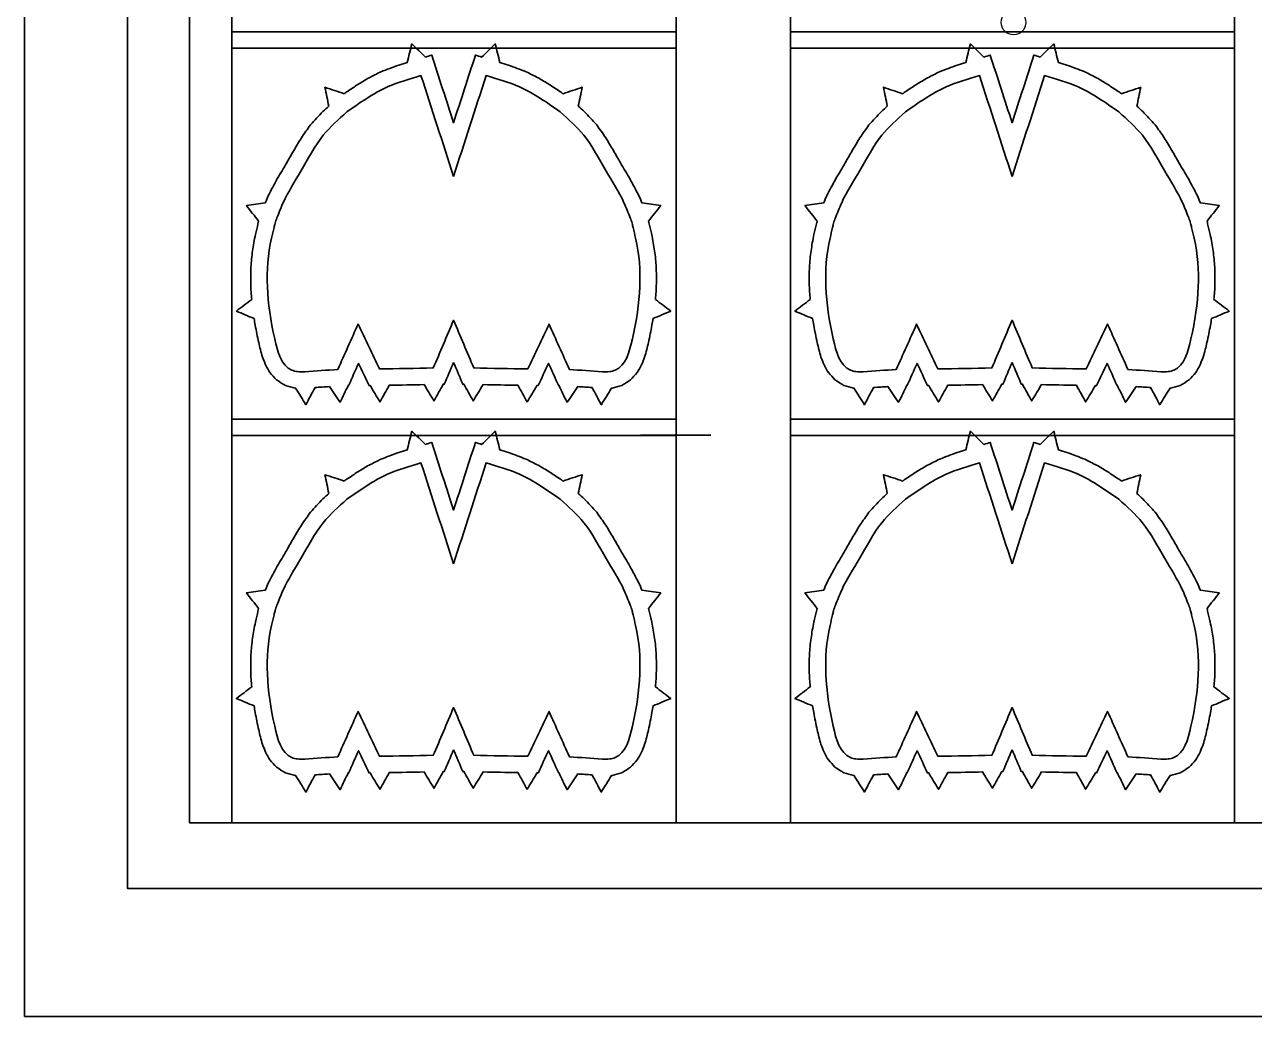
# Model space of a CAD drawing. Header units: millimetres. Extents: x -446 to 34, y -36 to 446.
# Drawn here: x -446.2 to -147.7, y -36.3 to 204.4 of the extents above; entities that cross this region are included whole.
import ezdxf

# ---------------------------------------------------------------- set-up
doc = ezdxf.new("R2010")
doc.units = ezdxf.units.MM
doc.header["$MEASUREMENT"] = 0
doc.layers.add('레이어 1', color=7, linetype='Continuous', lineweight=0)

msp = doc.modelspace()

# ---------------------------------------------------------------- linework, layer by layer
msp.add_circle((-206.2, 204.91), 3)
at = {"layer": '레이어 1', "color": 75, "lineweight": 35, "true_color": 0x6cb92d}
for p, q in [((-288.09, 96.39), (-288.09, 112.97)), ((-296.7, 104.74), (-279.66, 104.74))]:
    msp.add_line(p, q, dxfattribs=at)
at = {"layer": '레이어 1', "color": 18, "lineweight": 35, "true_color": 0x070000}
for points in [[(33.8, -36.34), (-446.2, -36.34), (-446.2, 446.16), (33.8, 446.16)], [(8.8, -5.31), (-421.2, -5.31), (-421.2, 404.69), (8.8, 404.69)], [(-6.2, 10.66), (-406.2, 10.66), (-406.2, 390.66), (-6.2, 390.66)]]:
    msp.add_lwpolyline(points, close=True, dxfattribs=at)
at = {"layer": '레이어 1', "color": 154, "lineweight": 35, "true_color": 0x1d4da0}
for points in [[(-288.09, 198.7), (-395.9, 198.7), (-395.9, 296.64), (-288.09, 296.64)], [(-152.55, 198.7), (-260.36, 198.7), (-260.36, 296.64), (-152.55, 296.64)], [(-288.09, 104.68), (-395.9, 104.68), (-395.9, 202.63), (-288.09, 202.63)], [(-152.55, 104.68), (-260.36, 104.68), (-260.36, 202.63), (-152.55, 202.63)], [(-288.09, 10.66), (-395.9, 10.66), (-395.9, 108.61), (-288.09, 108.61)], [(-152.55, 10.66), (-260.36, 10.66), (-260.36, 108.61), (-152.55, 108.61)]]:
    msp.add_lwpolyline(points, close=True, dxfattribs=at)
at = {"layer": '레이어 1', "color": 18, "lineweight": 35, "true_color": 0x010100}
for points in [[(-342.1, 122.38), (-341.35, 120.62), (-340.6, 118.86), (-339.86, 117.1), (-339.76, 117.09), (-339.66, 117.09), (-339.57, 117.09), (-338.82, 115.74), (-338.08, 114.4), (-337.33, 113.05), (-336.54, 114.37), (-335.74, 115.69), (-334.95, 117.01), (-332.13, 116.95), (-329.3, 116.9), (-326.48, 116.85), (-325.74, 115.5), (-324.99, 114.16), (-324.24, 112.81), (-323.45, 114.13), (-322.66, 115.45), (-321.86, 116.77), (-321.78, 116.76), (-321.68, 116.76), (-321.59, 116.76), (-320.74, 118.56), (-319.89, 120.36), (-319.03, 122.15), (-318.24, 120.39), (-317.45, 118.63), (-316.66, 116.87), (-316.64, 116.86), (-316.61, 116.86), (-316.58, 116.86), (-315.9, 115.48), (-315.22, 114.09), (-314.55, 112.71), (-313.69, 113.99), (-312.83, 115.26), (-311.97, 116.54), (-310.8, 116.46), (-309.64, 116.38), (-308.47, 116.3), (-307.73, 114.91), (-306.99, 113.53), (-306.26, 112.14), (-305.42, 113.49), (-304.58, 114.83), (-303.74, 116.18), (-303.71, 116.18), (-303.67, 116.18), (-303.64, 116.18), (-302.86, 116.39), (-302.07, 116.6), (-301.28, 116.81), (-300.56, 117.25), (-299.84, 117.7), (-299.12, 118.15), (-298.59, 118.74), (-298.06, 119.33), (-297.53, 119.92), (-297.17, 120.55), (-296.81, 121.18), (-296.46, 121.81), (-296.21, 122.44), (-295.97, 123.06), (-295.72, 123.69), (-295.55, 124.3), (-295.38, 124.9), (-295.2, 125.5), (-295.07, 126.08), (-294.93, 126.65), (-294.8, 127.22), (-294.65, 127.93), (-294.5, 128.64), (-294.35, 129.35), (-294.22, 130.04), (-294.08, 130.74), (-293.95, 131.43), (-293.86, 131.97), (-293.77, 132.51), (-293.68, 133.04), (-292.25, 133.64), (-290.82, 134.24), (-289.38, 134.85), (-290.62, 135.79), (-291.86, 136.73), (-293.1, 137.67), (-293.05, 138.3), (-293, 138.92), (-292.95, 139.55), (-292.93, 140.21), (-292.9, 140.88), (-292.87, 141.54), (-292.87, 142.2), (-292.86, 142.86), (-292.86, 143.53), (-292.88, 144.19), (-292.9, 144.85), (-292.93, 145.51), (-292.97, 146.17), (-293.02, 146.83), (-293.07, 147.49), (-293.15, 148.15), (-293.22, 148.81), (-293.3, 149.47), (-293.4, 150.13), (-293.51, 150.79), (-293.62, 151.45), (-293.75, 152.11), (-293.88, 152.76), (-294.02, 153.41), (-294.22, 154.29), (-294.42, 155.17), (-294.63, 156.05), (-294.68, 156.26), (-294.73, 156.47), (-294.78, 156.69), (-293.79, 157.95), (-292.81, 159.21), (-291.82, 160.47), (-293.35, 160.69), (-294.87, 160.9), (-296.4, 161.12), (-296.64, 161.7), (-296.87, 162.28), (-297.11, 162.86), (-297.85, 164.24), (-298.58, 165.62), (-299.31, 167), (-300.07, 168.27), (-300.83, 169.55), (-301.6, 170.83), (-302.16, 171.83), (-302.73, 172.82), (-303.3, 173.82), (-303.92, 174.86), (-304.54, 175.89), (-305.16, 176.93), (-305.89, 177.97), (-306.63, 179), (-307.36, 180.04), (-308.37, 181.13), (-309.38, 182.21), (-310.38, 183.3), (-310.86, 183.74), (-311.34, 184.17), (-311.82, 184.61), (-311.5, 186.13), (-311.18, 187.65), (-310.87, 189.17), (-312.43, 188.65), (-313.99, 188.14), (-315.55, 187.62), (-315.81, 187.81), (-316.07, 187.99), (-316.34, 188.18), (-317.19, 188.74), (-318.04, 189.31), (-318.89, 189.87), (-319.79, 190.4), (-320.69, 190.94), (-321.58, 191.48), (-322.54, 191.96), (-323.51, 192.45), (-324.47, 192.93), (-325.91, 193.48), (-327.35, 194.02), (-328.79, 194.57), (-329.48, 194.78), (-330.17, 194.98), (-330.86, 195.19), (-331.23, 196.7), (-331.6, 198.2), (-331.98, 199.7), (-333.08, 198.64), (-334.18, 197.58), (-335.28, 196.52), (-335.78, 196.67), (-336.29, 196.82), (-336.79, 196.98), (-338.56, 191.5), (-340.33, 186.03), (-342.1, 180.56), (-343.86, 186.03), (-345.63, 191.5), (-347.4, 196.98), (-347.9, 196.82), (-348.4, 196.67), (-348.91, 196.52), (-350.01, 197.58), (-351.11, 198.64), (-352.21, 199.7), (-352.59, 198.2), (-352.96, 196.7), (-353.33, 195.19), (-354.02, 194.98), (-354.71, 194.78), (-355.4, 194.57), (-356.84, 194.02), (-358.28, 193.48), (-359.72, 192.93), (-360.68, 192.45), (-361.65, 191.96), (-362.61, 191.48), (-363.51, 190.94), (-364.4, 190.4), (-365.3, 189.87), (-366.15, 189.31), (-367, 188.74), (-367.85, 188.18), (-368.11, 187.99), (-368.38, 187.81), (-368.65, 187.62), (-370.2, 188.14), (-371.76, 188.65), (-373.32, 189.17), (-373.01, 187.65), (-372.69, 186.13), (-372.37, 184.61), (-372.85, 184.17), (-373.33, 183.74), (-373.81, 183.3), (-374.82, 182.21), (-375.82, 181.13), (-376.83, 180.04), (-377.56, 179), (-378.3, 177.97), (-379.03, 176.93), (-379.65, 175.89), (-380.27, 174.86), (-380.89, 173.82), (-381.46, 172.82), (-382.03, 171.83), (-382.59, 170.83), (-383.35, 169.55), (-384.11, 168.27), (-384.88, 167), (-385.61, 165.62), (-386.34, 164.24), (-387.08, 162.86), (-387.32, 162.28), (-387.55, 161.69), (-387.79, 161.11), (-389.32, 160.9), (-390.85, 160.68), (-392.37, 160.46), (-391.39, 159.2), (-390.4, 157.94), (-389.41, 156.68), (-389.46, 156.47), (-389.51, 156.26), (-389.56, 156.05), (-389.77, 155.17), (-389.97, 154.29), (-390.18, 153.41), (-390.31, 152.76), (-390.44, 152.11), (-390.57, 151.45), (-390.68, 150.79), (-390.79, 150.13), (-390.89, 149.47), (-390.97, 148.81), (-391.04, 148.15), (-391.12, 147.49), (-391.17, 146.83), (-391.22, 146.17), (-391.27, 145.51), (-391.29, 144.85), (-391.31, 144.19), (-391.33, 143.53), (-391.33, 142.86), (-391.33, 142.2), (-391.32, 141.54), (-391.29, 140.88), (-391.27, 140.21), (-391.24, 139.55), (-391.19, 138.92), (-391.14, 138.3), (-391.09, 137.67), (-392.33, 136.73), (-393.57, 135.79), (-394.81, 134.85), (-393.38, 134.24), (-391.94, 133.64), (-390.51, 133.04), (-390.42, 132.51), (-390.33, 131.97), (-390.24, 131.43), (-390.11, 130.74), (-389.97, 130.04), (-389.84, 129.35), (-389.69, 128.64), (-389.54, 127.93), (-389.39, 127.22), (-389.26, 126.65), (-389.12, 126.08), (-388.99, 125.5), (-388.81, 124.9), (-388.64, 124.3), (-388.47, 123.69), (-388.22, 123.06), (-387.98, 122.44), (-387.73, 121.81), (-387.38, 121.18), (-387.02, 120.55), (-386.66, 119.92), (-386.13, 119.33), (-385.6, 118.74), (-385.07, 118.15), (-384.35, 117.7), (-383.63, 117.25), (-382.91, 116.81), (-382.12, 116.6), (-381.33, 116.39), (-380.55, 116.18), (-380.52, 116.18), (-380.48, 116.18), (-380.45, 116.18), (-379.61, 114.83), (-378.77, 113.49), (-377.93, 112.14), (-377.2, 113.53), (-376.46, 114.91), (-375.72, 116.3), (-374.55, 116.38), (-373.39, 116.46), (-372.22, 116.54), (-371.36, 115.26), (-370.5, 113.99), (-369.64, 112.71), (-368.97, 114.09), (-368.29, 115.48), (-367.62, 116.86), (-367.58, 116.86), (-367.56, 116.86), (-367.52, 116.87), (-366.74, 118.63), (-365.95, 120.39), (-365.16, 122.15), (-364.3, 120.36), (-363.45, 118.56), (-362.6, 116.76), (-362.51, 116.76), (-362.42, 116.76), (-362.33, 116.77), (-361.53, 115.45), (-360.74, 114.13), (-359.95, 112.81), (-359.2, 114.16), (-358.45, 115.5), (-357.71, 116.85), (-354.89, 116.9), (-352.06, 116.95), (-349.24, 117.01), (-348.45, 115.69), (-347.65, 114.37), (-346.86, 113.05), (-346.11, 114.4), (-345.37, 115.74), (-344.62, 117.09), (-344.53, 117.09), (-344.43, 117.09), (-344.34, 117.1), (-343.59, 118.86), (-342.84, 120.62), (-342.1, 122.38)], [(-206.55, 122.38), (-205.81, 120.62), (-205.06, 118.86), (-204.31, 117.1), (-204.22, 117.09), (-204.12, 117.09), (-204.02, 117.09), (-203.28, 115.74), (-202.54, 114.4), (-201.79, 113.05), (-200.99, 114.37), (-200.2, 115.69), (-199.41, 117.01), (-196.58, 116.95), (-193.76, 116.9), (-190.94, 116.85), (-190.2, 115.5), (-189.45, 114.16), (-188.7, 112.81), (-187.91, 114.13), (-187.12, 115.45), (-186.32, 116.77), (-186.23, 116.76), (-186.14, 116.76), (-186.05, 116.76), (-185.2, 118.56), (-184.35, 120.36), (-183.49, 122.15), (-182.7, 120.39), (-181.91, 118.63), (-181.12, 116.87), (-181.09, 116.86), (-181.07, 116.86), (-181.03, 116.86), (-180.36, 115.48), (-179.68, 114.09), (-179.01, 112.71), (-178.15, 113.99), (-177.29, 115.26), (-176.43, 116.54), (-175.26, 116.46), (-174.09, 116.38), (-172.93, 116.3), (-172.19, 114.91), (-171.45, 113.53), (-170.71, 112.14), (-169.88, 113.49), (-169.04, 114.83), (-168.2, 116.18), (-168.16, 116.18), (-168.13, 116.18), (-168.1, 116.18), (-167.31, 116.39), (-166.53, 116.6), (-165.74, 116.81), (-165.02, 117.25), (-164.3, 117.7), (-163.58, 118.15), (-163.05, 118.74), (-162.52, 119.33), (-161.99, 119.92), (-161.63, 120.55), (-161.27, 121.18), (-160.91, 121.81), (-160.67, 122.44), (-160.42, 123.06), (-160.18, 123.69), (-160.01, 124.3), (-159.84, 124.9), (-159.66, 125.5), (-159.52, 126.08), (-159.39, 126.65), (-159.26, 127.22), (-159.1, 127.93), (-158.96, 128.64), (-158.81, 129.35), (-158.67, 130.04), (-158.54, 130.74), (-158.41, 131.43), (-158.32, 131.97), (-158.23, 132.51), (-158.14, 133.04), (-156.71, 133.64), (-155.27, 134.24), (-153.84, 134.85), (-155.08, 135.79), (-156.32, 136.73), (-157.56, 137.67), (-157.51, 138.3), (-157.46, 138.92), (-157.41, 139.55), (-157.38, 140.21), (-157.36, 140.88), (-157.33, 141.54), (-157.32, 142.2), (-157.32, 142.86), (-157.32, 143.53), (-157.34, 144.19), (-157.36, 144.85), (-157.38, 145.51), (-157.43, 146.17), (-157.48, 146.83), (-157.53, 147.49), (-157.61, 148.15), (-157.68, 148.81), (-157.76, 149.47), (-157.86, 150.13), (-157.97, 150.79), (-158.07, 151.45), (-158.21, 152.11), (-158.34, 152.76), (-158.47, 153.41), (-158.68, 154.29), (-158.88, 155.17), (-159.09, 156.05), (-159.14, 156.26), (-159.19, 156.47), (-159.24, 156.69), (-158.25, 157.95), (-157.26, 159.21), (-156.28, 160.47), (-157.81, 160.69), (-159.33, 160.9), (-160.86, 161.12), (-161.09, 161.7), (-161.33, 162.28), (-161.57, 162.86), (-162.3, 164.24), (-163.03, 165.62), (-163.77, 167), (-164.53, 168.27), (-165.29, 169.55), (-166.05, 170.83), (-166.62, 171.83), (-167.19, 172.82), (-167.76, 173.82), (-168.38, 174.86), (-169, 175.89), (-169.61, 176.93), (-170.35, 177.97), (-171.09, 179), (-171.82, 180.04), (-172.83, 181.13), (-173.83, 182.21), (-174.84, 183.3), (-175.32, 183.74), (-175.79, 184.17), (-176.27, 184.61), (-175.96, 186.13), (-175.64, 187.65), (-175.33, 189.17), (-176.89, 188.65), (-178.44, 188.14), (-180, 187.62), (-180.27, 187.81), (-180.53, 187.99), (-180.8, 188.18), (-181.65, 188.74), (-182.5, 189.31), (-183.35, 189.87), (-184.24, 190.4), (-185.14, 190.94), (-186.04, 191.48), (-187, 191.96), (-187.97, 192.45), (-188.93, 192.93), (-190.37, 193.48), (-191.81, 194.02), (-193.25, 194.57), (-193.93, 194.78), (-194.63, 194.98), (-195.32, 195.19), (-195.69, 196.7), (-196.06, 198.2), (-196.44, 199.7), (-197.54, 198.64), (-198.64, 197.58), (-199.74, 196.52), (-200.24, 196.67), (-200.75, 196.82), (-201.25, 196.98), (-203.02, 191.5), (-204.79, 186.03), (-206.55, 180.56), (-208.32, 186.03), (-210.09, 191.5), (-211.86, 196.98), (-212.36, 196.82), (-212.86, 196.67), (-213.37, 196.52), (-214.47, 197.58), (-215.57, 198.64), (-216.67, 199.7), (-217.05, 198.2), (-217.42, 196.7), (-217.79, 195.19), (-218.48, 194.98), (-219.17, 194.78), (-219.86, 194.57), (-221.3, 194.02), (-222.74, 193.48), (-224.17, 192.93), (-225.14, 192.45), (-226.1, 191.96), (-227.07, 191.48), (-227.96, 190.94), (-228.86, 190.4), (-229.76, 189.87), (-230.61, 189.31), (-231.46, 188.74), (-232.31, 188.18), (-232.57, 187.99), (-232.84, 187.81), (-233.1, 187.62), (-234.66, 188.14), (-236.22, 188.65), (-237.78, 189.17), (-237.46, 187.65), (-237.15, 186.13), (-236.83, 184.61), (-237.31, 184.17), (-237.79, 183.74), (-238.27, 183.3), (-239.27, 182.21), (-240.28, 181.13), (-241.28, 180.04), (-242.02, 179), (-242.76, 177.97), (-243.49, 176.93), (-244.11, 175.89), (-244.73, 174.86), (-245.35, 173.82), (-245.92, 172.82), (-246.48, 171.83), (-247.05, 170.83), (-247.81, 169.55), (-248.57, 168.27), (-249.33, 167), (-250.07, 165.62), (-250.8, 164.24), (-251.54, 162.86), (-251.78, 162.28), (-252.01, 161.69), (-252.25, 161.11), (-253.78, 160.9), (-255.3, 160.68), (-256.83, 160.46), (-255.84, 159.2), (-254.86, 157.94), (-253.87, 156.68), (-253.92, 156.47), (-253.97, 156.26), (-254.02, 156.05), (-254.22, 155.17), (-254.43, 154.29), (-254.63, 153.41), (-254.77, 152.76), (-254.9, 152.11), (-255.03, 151.45), (-255.14, 150.79), (-255.24, 150.13), (-255.35, 149.47), (-255.42, 148.81), (-255.5, 148.15), (-255.58, 147.49), (-255.63, 146.83), (-255.67, 146.17), (-255.72, 145.51), (-255.75, 144.85), (-255.77, 144.19), (-255.79, 143.53), (-255.79, 142.86), (-255.78, 142.2), (-255.78, 141.54), (-255.75, 140.88), (-255.72, 140.21), (-255.7, 139.55), (-255.65, 138.92), (-255.6, 138.3), (-255.55, 137.67), (-256.79, 136.73), (-258.03, 135.79), (-259.27, 134.85), (-257.83, 134.24), (-256.4, 133.64), (-254.97, 133.04), (-254.88, 132.51), (-254.79, 131.97), (-254.7, 131.43), (-254.57, 130.74), (-254.43, 130.04), (-254.3, 129.35), (-254.15, 128.64), (-254, 127.93), (-253.85, 127.22), (-253.72, 126.65), (-253.58, 126.08), (-253.45, 125.5), (-253.27, 124.9), (-253.1, 124.3), (-252.93, 123.69), (-252.68, 123.06), (-252.44, 122.44), (-252.19, 121.81), (-251.84, 121.18), (-251.48, 120.55), (-251.12, 119.92), (-250.59, 119.33), (-250.06, 118.74), (-249.53, 118.15), (-248.81, 117.7), (-248.09, 117.25), (-247.37, 116.81), (-246.58, 116.6), (-245.79, 116.39), (-245.01, 116.18), (-244.97, 116.18), (-244.94, 116.18), (-244.91, 116.18), (-244.07, 114.83), (-243.23, 113.49), (-242.39, 112.14), (-241.65, 113.53), (-240.91, 114.91), (-240.18, 116.3), (-239.01, 116.38), (-237.84, 116.46), (-236.68, 116.54), (-235.82, 115.26), (-234.96, 113.99), (-234.1, 112.71), (-233.42, 114.09), (-232.75, 115.48), (-232.07, 116.86), (-232.04, 116.86), (-232.01, 116.86), (-231.98, 116.87), (-231.2, 118.63), (-230.4, 120.39), (-229.61, 122.15), (-228.76, 120.36), (-227.91, 118.56), (-227.05, 116.76), (-226.97, 116.76), (-226.87, 116.76), (-226.79, 116.77), (-225.99, 115.45), (-225.2, 114.13), (-224.4, 112.81), (-223.66, 114.16), (-222.91, 115.5), (-222.17, 116.85), (-219.35, 116.9), (-216.52, 116.95), (-213.7, 117.01), (-212.9, 115.69), (-212.11, 114.37), (-211.32, 113.05), (-210.57, 114.4), (-209.83, 115.74), (-209.08, 117.09), (-208.98, 117.09), (-208.89, 117.09), (-208.79, 117.1), (-208.05, 118.86), (-207.3, 120.62), (-206.55, 122.38)], [(-342.1, 28.36), (-341.35, 26.6), (-340.6, 24.84), (-339.86, 23.08), (-339.76, 23.07), (-339.66, 23.07), (-339.57, 23.07), (-338.82, 21.73), (-338.08, 20.38), (-337.33, 19.03), (-336.54, 20.35), (-335.74, 21.67), (-334.95, 22.99), (-332.13, 22.94), (-329.3, 22.88), (-326.48, 22.83), (-325.74, 21.49), (-324.99, 20.14), (-324.24, 18.79), (-323.45, 20.11), (-322.66, 21.43), (-321.86, 22.75), (-321.78, 22.75), (-321.68, 22.75), (-321.59, 22.74), (-320.74, 24.54), (-319.89, 26.34), (-319.03, 28.14), (-318.24, 26.37), (-317.45, 24.61), (-316.66, 22.85), (-316.64, 22.84), (-316.61, 22.84), (-316.58, 22.84), (-315.9, 21.46), (-315.22, 20.08), (-314.55, 18.69), (-313.69, 19.97), (-312.83, 21.25), (-311.97, 22.52), (-310.8, 22.44), (-309.64, 22.36), (-308.47, 22.28), (-307.73, 20.89), (-306.99, 19.51), (-306.26, 18.12), (-305.42, 19.47), (-304.58, 20.82), (-303.74, 22.16), (-303.71, 22.16), (-303.67, 22.16), (-303.64, 22.16), (-302.86, 22.37), (-302.07, 22.58), (-301.28, 22.79), (-300.56, 23.24), (-299.84, 23.68), (-299.12, 24.13), (-298.59, 24.72), (-298.06, 25.31), (-297.53, 25.9), (-297.17, 26.53), (-296.81, 27.16), (-296.46, 27.79), (-296.21, 28.42), (-295.97, 29.05), (-295.72, 29.67), (-295.55, 30.28), (-295.38, 30.88), (-295.2, 31.48), (-295.07, 32.06), (-294.93, 32.63), (-294.8, 33.21), (-294.65, 33.91), (-294.5, 34.62), (-294.35, 35.33), (-294.22, 36.02), (-294.08, 36.72), (-293.95, 37.41), (-293.86, 37.95), (-293.77, 38.49), (-293.68, 39.02), (-292.25, 39.63), (-290.82, 40.23), (-289.38, 40.83), (-290.62, 41.77), (-291.86, 42.71), (-293.1, 43.65), (-293.05, 44.28), (-293, 44.9), (-292.95, 45.53), (-292.93, 46.19), (-292.9, 46.86), (-292.87, 47.52), (-292.87, 48.18), (-292.86, 48.84), (-292.86, 49.51), (-292.88, 50.17), (-292.9, 50.83), (-292.93, 51.49), (-292.97, 52.15), (-293.02, 52.81), (-293.07, 53.47), (-293.15, 54.13), (-293.22, 54.79), (-293.3, 55.45), (-293.4, 56.11), (-293.51, 56.77), (-293.62, 57.43), (-293.75, 58.09), (-293.88, 58.74), (-294.02, 59.39), (-294.22, 60.27), (-294.42, 61.15), (-294.63, 62.03), (-294.68, 62.24), (-294.73, 62.45), (-294.78, 62.67), (-293.79, 63.93), (-292.81, 65.19), (-291.82, 66.45), (-293.35, 66.67), (-294.87, 66.88), (-296.4, 67.1), (-296.64, 67.68), (-296.87, 68.26), (-297.11, 68.84), (-297.85, 70.22), (-298.58, 71.6), (-299.31, 72.98), (-300.07, 74.26), (-300.83, 75.54), (-301.6, 76.81), (-302.16, 77.81), (-302.73, 78.81), (-303.3, 79.8), (-303.92, 80.84), (-304.54, 81.88), (-305.16, 82.91), (-305.89, 83.95), (-306.63, 84.99), (-307.36, 86.02), (-308.37, 87.11), (-309.38, 88.19), (-310.38, 89.28), (-310.86, 89.72), (-311.34, 90.15), (-311.82, 90.59), (-311.5, 92.11), (-311.18, 93.63), (-310.87, 95.15), (-312.43, 94.64), (-313.99, 94.12), (-315.55, 93.6), (-315.81, 93.79), (-316.07, 93.98), (-316.34, 94.16), (-317.19, 94.72), (-318.04, 95.29), (-318.89, 95.85), (-319.79, 96.38), (-320.69, 96.92), (-321.58, 97.46), (-322.54, 97.94), (-323.51, 98.43), (-324.47, 98.91), (-325.91, 99.46), (-327.35, 100), (-328.79, 100.55), (-329.48, 100.76), (-330.17, 100.96), (-330.86, 101.17), (-331.23, 102.68), (-331.6, 104.18), (-331.98, 105.68), (-333.08, 104.63), (-334.18, 103.56), (-335.28, 102.5), (-335.78, 102.65), (-336.29, 102.81), (-336.79, 102.96), (-338.56, 97.49), (-340.33, 92.01), (-342.1, 86.55), (-343.86, 92.01), (-345.63, 97.49), (-347.4, 102.96), (-347.9, 102.81), (-348.4, 102.65), (-348.91, 102.5), (-350.01, 103.56), (-351.11, 104.63), (-352.21, 105.68), (-352.59, 104.18), (-352.96, 102.68), (-353.33, 101.17), (-354.02, 100.96), (-354.71, 100.76), (-355.4, 100.55), (-356.84, 100), (-358.28, 99.46), (-359.72, 98.91), (-360.68, 98.43), (-361.65, 97.94), (-362.61, 97.46), (-363.51, 96.92), (-364.4, 96.38), (-365.3, 95.85), (-366.15, 95.29), (-367, 94.72), (-367.85, 94.16), (-368.11, 93.98), (-368.38, 93.79), (-368.65, 93.6), (-370.2, 94.12), (-371.76, 94.64), (-373.32, 95.15), (-373.01, 93.63), (-372.69, 92.11), (-372.37, 90.59), (-372.85, 90.15), (-373.33, 89.72), (-373.81, 89.28), (-374.82, 88.19), (-375.82, 87.11), (-376.83, 86.02), (-377.56, 84.99), (-378.3, 83.95), (-379.03, 82.91), (-379.65, 81.88), (-380.27, 80.84), (-380.89, 79.8), (-381.46, 78.81), (-382.03, 77.81), (-382.59, 76.81), (-383.35, 75.54), (-384.11, 74.26), (-384.88, 72.98), (-385.61, 71.6), (-386.34, 70.22), (-387.08, 68.84), (-387.32, 68.26), (-387.55, 67.68), (-387.79, 67.09), (-389.32, 66.88), (-390.85, 66.66), (-392.37, 66.44), (-391.39, 65.19), (-390.4, 63.93), (-389.41, 62.66), (-389.46, 62.45), (-389.51, 62.24), (-389.56, 62.03), (-389.77, 61.15), (-389.97, 60.27), (-390.18, 59.39), (-390.31, 58.74), (-390.44, 58.09), (-390.57, 57.43), (-390.68, 56.77), (-390.79, 56.11), (-390.89, 55.45), (-390.97, 54.79), (-391.04, 54.13), (-391.12, 53.47), (-391.17, 52.81), (-391.22, 52.15), (-391.27, 51.49), (-391.29, 50.83), (-391.31, 50.17), (-391.33, 49.51), (-391.33, 48.84), (-391.33, 48.18), (-391.32, 47.52), (-391.29, 46.86), (-391.27, 46.19), (-391.24, 45.53), (-391.19, 44.9), (-391.14, 44.28), (-391.09, 43.65), (-392.33, 42.71), (-393.57, 41.77), (-394.81, 40.83), (-393.38, 40.23), (-391.94, 39.63), (-390.51, 39.02), (-390.42, 38.49), (-390.33, 37.95), (-390.24, 37.41), (-390.11, 36.72), (-389.97, 36.02), (-389.84, 35.33), (-389.69, 34.62), (-389.54, 33.91), (-389.39, 33.21), (-389.26, 32.63), (-389.12, 32.06), (-388.99, 31.48), (-388.81, 30.88), (-388.64, 30.28), (-388.47, 29.67), (-388.22, 29.05), (-387.98, 28.42), (-387.73, 27.79), (-387.38, 27.16), (-387.02, 26.53), (-386.66, 25.9), (-386.13, 25.31), (-385.6, 24.72), (-385.07, 24.13), (-384.35, 23.68), (-383.63, 23.24), (-382.91, 22.79), (-382.12, 22.58), (-381.33, 22.37), (-380.55, 22.16), (-380.52, 22.16), (-380.48, 22.16), (-380.45, 22.16), (-379.61, 20.82), (-378.77, 19.47), (-377.93, 18.12), (-377.2, 19.51), (-376.46, 20.89), (-375.72, 22.28), (-374.55, 22.36), (-373.39, 22.44), (-372.22, 22.52), (-371.36, 21.25), (-370.5, 19.97), (-369.64, 18.69), (-368.97, 20.08), (-368.29, 21.46), (-367.62, 22.84), (-367.58, 22.84), (-367.56, 22.84), (-367.52, 22.85), (-366.74, 24.61), (-365.95, 26.37), (-365.16, 28.14), (-364.3, 26.34), (-363.45, 24.54), (-362.6, 22.74), (-362.51, 22.75), (-362.42, 22.75), (-362.33, 22.75), (-361.53, 21.43), (-360.74, 20.11), (-359.95, 18.79), (-359.2, 20.14), (-358.45, 21.49), (-357.71, 22.83), (-354.89, 22.88), (-352.06, 22.94), (-349.24, 22.99), (-348.45, 21.67), (-347.65, 20.35), (-346.86, 19.03), (-346.11, 20.38), (-345.37, 21.73), (-344.62, 23.07), (-344.53, 23.07), (-344.43, 23.07), (-344.34, 23.08), (-343.59, 24.84), (-342.84, 26.6), (-342.1, 28.36)], [(-206.55, 28.36), (-205.81, 26.6), (-205.06, 24.84), (-204.31, 23.08), (-204.22, 23.07), (-204.12, 23.07), (-204.02, 23.07), (-203.28, 21.73), (-202.54, 20.38), (-201.79, 19.03), (-200.99, 20.35), (-200.2, 21.67), (-199.41, 22.99), (-196.58, 22.94), (-193.76, 22.88), (-190.94, 22.83), (-190.2, 21.49), (-189.45, 20.14), (-188.7, 18.79), (-187.91, 20.11), (-187.12, 21.43), (-186.32, 22.75), (-186.23, 22.75), (-186.14, 22.75), (-186.05, 22.74), (-185.2, 24.54), (-184.35, 26.34), (-183.49, 28.14), (-182.7, 26.37), (-181.91, 24.61), (-181.12, 22.85), (-181.09, 22.84), (-181.07, 22.84), (-181.03, 22.84), (-180.36, 21.46), (-179.68, 20.08), (-179.01, 18.69), (-178.15, 19.97), (-177.29, 21.25), (-176.43, 22.52), (-175.26, 22.44), (-174.09, 22.36), (-172.93, 22.28), (-172.19, 20.89), (-171.45, 19.51), (-170.71, 18.12), (-169.88, 19.47), (-169.04, 20.82), (-168.2, 22.16), (-168.16, 22.16), (-168.13, 22.16), (-168.1, 22.16), (-167.31, 22.37), (-166.53, 22.58), (-165.74, 22.79), (-165.02, 23.24), (-164.3, 23.68), (-163.58, 24.13), (-163.05, 24.72), (-162.52, 25.31), (-161.99, 25.9), (-161.63, 26.53), (-161.27, 27.16), (-160.91, 27.79), (-160.67, 28.42), (-160.42, 29.05), (-160.18, 29.67), (-160.01, 30.28), (-159.84, 30.88), (-159.66, 31.48), (-159.52, 32.06), (-159.39, 32.63), (-159.26, 33.21), (-159.1, 33.91), (-158.96, 34.62), (-158.81, 35.33), (-158.67, 36.02), (-158.54, 36.72), (-158.41, 37.41), (-158.32, 37.95), (-158.23, 38.49), (-158.14, 39.02), (-156.71, 39.63), (-155.27, 40.23), (-153.84, 40.83), (-155.08, 41.77), (-156.32, 42.71), (-157.56, 43.65), (-157.51, 44.28), (-157.46, 44.9), (-157.41, 45.53), (-157.38, 46.19), (-157.36, 46.86), (-157.33, 47.52), (-157.32, 48.18), (-157.32, 48.84), (-157.32, 49.51), (-157.34, 50.17), (-157.36, 50.83), (-157.38, 51.49), (-157.43, 52.15), (-157.48, 52.81), (-157.53, 53.47), (-157.61, 54.13), (-157.68, 54.79), (-157.76, 55.45), (-157.86, 56.11), (-157.97, 56.77), (-158.07, 57.43), (-158.21, 58.09), (-158.34, 58.74), (-158.47, 59.39), (-158.68, 60.27), (-158.88, 61.15), (-159.09, 62.03), (-159.14, 62.24), (-159.19, 62.45), (-159.24, 62.67), (-158.25, 63.93), (-157.26, 65.19), (-156.28, 66.45), (-157.81, 66.67), (-159.33, 66.88), (-160.86, 67.1), (-161.09, 67.68), (-161.33, 68.26), (-161.57, 68.84), (-162.3, 70.22), (-163.03, 71.6), (-163.77, 72.98), (-164.53, 74.26), (-165.29, 75.54), (-166.05, 76.81), (-166.62, 77.81), (-167.19, 78.81), (-167.76, 79.8), (-168.38, 80.84), (-169, 81.88), (-169.61, 82.91), (-170.35, 83.95), (-171.09, 84.99), (-171.82, 86.02), (-172.83, 87.11), (-173.83, 88.19), (-174.84, 89.28), (-175.32, 89.72), (-175.79, 90.15), (-176.27, 90.59), (-175.96, 92.11), (-175.64, 93.63), (-175.33, 95.15), (-176.89, 94.64), (-178.44, 94.12), (-180, 93.6), (-180.27, 93.79), (-180.53, 93.98), (-180.8, 94.16), (-181.65, 94.72), (-182.5, 95.29), (-183.35, 95.85), (-184.24, 96.38), (-185.14, 96.92), (-186.04, 97.46), (-187, 97.94), (-187.97, 98.43), (-188.93, 98.91), (-190.37, 99.46), (-191.81, 100), (-193.25, 100.55), (-193.93, 100.76), (-194.63, 100.96), (-195.32, 101.17), (-195.69, 102.68), (-196.06, 104.18), (-196.44, 105.68), (-197.54, 104.63), (-198.64, 103.56), (-199.74, 102.5), (-200.24, 102.65), (-200.75, 102.81), (-201.25, 102.96), (-203.02, 97.49), (-204.79, 92.01), (-206.55, 86.55), (-208.32, 92.01), (-210.09, 97.49), (-211.86, 102.96), (-212.36, 102.81), (-212.86, 102.65), (-213.37, 102.5), (-214.47, 103.56), (-215.57, 104.63), (-216.67, 105.68), (-217.05, 104.18), (-217.42, 102.68), (-217.79, 101.17), (-218.48, 100.96), (-219.17, 100.76), (-219.86, 100.55), (-221.3, 100), (-222.74, 99.46), (-224.17, 98.91), (-225.14, 98.43), (-226.1, 97.94), (-227.07, 97.46), (-227.96, 96.92), (-228.86, 96.38), (-229.76, 95.85), (-230.61, 95.29), (-231.46, 94.72), (-232.31, 94.16), (-232.57, 93.98), (-232.84, 93.79), (-233.1, 93.6), (-234.66, 94.12), (-236.22, 94.64), (-237.78, 95.15), (-237.46, 93.63), (-237.15, 92.11), (-236.83, 90.59), (-237.31, 90.15), (-237.79, 89.72), (-238.27, 89.28), (-239.27, 88.19), (-240.28, 87.11), (-241.28, 86.02), (-242.02, 84.99), (-242.76, 83.95), (-243.49, 82.91), (-244.11, 81.88), (-244.73, 80.84), (-245.35, 79.8), (-245.92, 78.81), (-246.48, 77.81), (-247.05, 76.81), (-247.81, 75.54), (-248.57, 74.26), (-249.33, 72.98), (-250.07, 71.6), (-250.8, 70.22), (-251.54, 68.84), (-251.78, 68.26), (-252.01, 67.68), (-252.25, 67.09), (-253.78, 66.88), (-255.3, 66.66), (-256.83, 66.44), (-255.84, 65.19), (-254.86, 63.93), (-253.87, 62.66), (-253.92, 62.45), (-253.97, 62.24), (-254.02, 62.03), (-254.22, 61.15), (-254.43, 60.27), (-254.63, 59.39), (-254.77, 58.74), (-254.9, 58.09), (-255.03, 57.43), (-255.14, 56.77), (-255.24, 56.11), (-255.35, 55.45), (-255.42, 54.79), (-255.5, 54.13), (-255.58, 53.47), (-255.63, 52.81), (-255.67, 52.15), (-255.72, 51.49), (-255.75, 50.83), (-255.77, 50.17), (-255.79, 49.51), (-255.79, 48.84), (-255.78, 48.18), (-255.78, 47.52), (-255.75, 46.86), (-255.72, 46.19), (-255.7, 45.53), (-255.65, 44.9), (-255.6, 44.28), (-255.55, 43.65), (-256.79, 42.71), (-258.03, 41.77), (-259.27, 40.83), (-257.83, 40.23), (-256.4, 39.63), (-254.97, 39.02), (-254.88, 38.49), (-254.79, 37.95), (-254.7, 37.41), (-254.57, 36.72), (-254.43, 36.02), (-254.3, 35.33), (-254.15, 34.62), (-254, 33.91), (-253.85, 33.21), (-253.72, 32.63), (-253.58, 32.06), (-253.45, 31.48), (-253.27, 30.88), (-253.1, 30.28), (-252.93, 29.67), (-252.68, 29.05), (-252.44, 28.42), (-252.19, 27.79), (-251.84, 27.16), (-251.48, 26.53), (-251.12, 25.9), (-250.59, 25.31), (-250.06, 24.72), (-249.53, 24.13), (-248.81, 23.68), (-248.09, 23.24), (-247.37, 22.79), (-246.58, 22.58), (-245.79, 22.37), (-245.01, 22.16), (-244.97, 22.16), (-244.94, 22.16), (-244.91, 22.16), (-244.07, 20.82), (-243.23, 19.47), (-242.39, 18.12), (-241.65, 19.51), (-240.91, 20.89), (-240.18, 22.28), (-239.01, 22.36), (-237.84, 22.44), (-236.68, 22.52), (-235.82, 21.25), (-234.96, 19.97), (-234.1, 18.69), (-233.42, 20.08), (-232.75, 21.46), (-232.07, 22.84), (-232.04, 22.84), (-232.01, 22.84), (-231.98, 22.85), (-231.2, 24.61), (-230.4, 26.37), (-229.61, 28.14), (-228.76, 26.34), (-227.91, 24.54), (-227.05, 22.74), (-226.97, 22.75), (-226.87, 22.75), (-226.79, 22.75), (-225.99, 21.43), (-225.2, 20.11), (-224.4, 18.79), (-223.66, 20.14), (-222.91, 21.49), (-222.17, 22.83), (-219.35, 22.88), (-216.52, 22.94), (-213.7, 22.99), (-212.9, 21.67), (-212.11, 20.35), (-211.32, 19.03), (-210.57, 20.38), (-209.83, 21.73), (-209.08, 23.07), (-208.98, 23.07), (-208.89, 23.07), (-208.79, 23.08), (-208.05, 24.84), (-207.3, 26.6), (-206.55, 28.36)]]:
    msp.add_open_spline(points, degree=3, knots=[0, 0, 0, 0, 1, 1, 1, 2, 2, 2, 3, 3, 3, 4, 4, 4, 5, 5, 5, 6, 6, 6, 7, 7, 7, 8, 8, 8, 9, 9, 9, 10, 10, 10, 11, 11, 11, 12, 12, 12, 13, 13, 13, 14, 14, 14, 15, 15, 15, 16, 16, 16, 17, 17, 17, 18, 18, 18, 19, 19, 19, 20, 20, 20, 21, 21, 21, 22, 22, 22, 23, 23, 23, 24, 24, 24, 25, 25, 25, 26, 26, 26, 27, 27, 27, 28, 28, 28, 29, 29, 29, 30, 30, 30, 31, 31, 31, 32, 32, 32, 33, 33, 33, 34, 34, 34, 35, 35, 35, 36, 36, 36, 37, 37, 37, 38, 38, 38, 39, 39, 39, 40, 40, 40, 41, 41, 41, 42, 42, 42, 43, 43, 43, 44, 44, 44, 45, 45, 45, 46, 46, 46, 47, 47, 47, 48, 48, 48, 49, 49, 49, 50, 50, 50, 51, 51, 51, 52, 52, 52, 53, 53, 53, 54, 54, 54, 55, 55, 55, 56, 56, 56, 57, 57, 57, 58, 58, 58, 59, 59, 59, 60, 60, 60, 61, 61, 61, 62, 62, 62, 63, 63, 63, 64, 64, 64, 65, 65, 65, 66, 66, 66, 67, 67, 67, 68, 68, 68, 69, 69, 69, 70, 70, 70, 71, 71, 71, 72, 72, 72, 73, 73, 73, 74, 74, 74, 75, 75, 75, 76, 76, 76, 77, 77, 77, 78, 78, 78, 79, 79, 79, 80, 80, 80, 81, 81, 81, 82, 82, 82, 83, 83, 83, 84, 84, 84, 85, 85, 85, 86, 86, 86, 87, 87, 87, 88, 88, 88, 89, 89, 89, 90, 90, 90, 91, 91, 91, 92, 92, 92, 93, 93, 93, 94, 94, 94, 95, 95, 95, 96, 96, 96, 97, 97, 97, 98, 98, 98, 99, 99, 99, 100, 100, 100, 101, 101, 101, 102, 102, 102, 103, 103, 103, 104, 104, 104, 105, 105, 105, 106, 106, 106, 107, 107, 107, 108, 108, 108, 109, 109, 109, 110, 110, 110, 111, 111, 111, 112, 112, 112, 113, 113, 113, 114, 114, 114, 115, 115, 115, 116, 116, 116, 117, 117, 117, 118, 118, 118, 119, 119, 119, 120, 120, 120, 121, 121, 121, 122, 122, 122, 122], dxfattribs=at)
at = {"layer": '레이어 1', "color": 242, "lineweight": 35, "true_color": 0xe71f20}
for points in [[(-342.1, 167.55), (-344.73, 175.7), (-347.36, 183.86), (-350, 192.02), (-352.76, 191.22), (-355.51, 190.43), (-358.1, 189.27), (-361.61, 187.69), (-364.8, 185.44), (-368, 183.2), (-370.02, 181.39), (-372.04, 179.59), (-373.71, 177.52), (-375.84, 174.87), (-377.4, 171.79), (-379.14, 168.82), (-380.62, 166.27), (-382.23, 163.82), (-383.45, 161.16), (-384.01, 159.96), (-384.48, 158.72), (-384.95, 157.47), (-385.13, 157.04), (-385.3, 156.61), (-385.43, 156.16), (-385.52, 155.82), (-385.59, 155.49), (-385.67, 155.14), (-385.85, 154.28), (-386.07, 153.41), (-386.27, 152.56), (-388.05, 144.65), (-387.47, 137.03), (-385.49, 128.1), (-384.79, 124.94), (-383.91, 121.62), (-381.31, 120.52), (-380.9, 120.35), (-380.44, 120.23), (-379.99, 120.17), (-379.39, 120.09), (-378.8, 120.12), (-378.21, 120.14), (-375.54, 120.32), (-372.86, 120.51), (-370.19, 120.69), (-368.55, 124.36), (-366.91, 128.03), (-365.26, 131.7), (-363.54, 128.07), (-361.81, 124.44), (-360.09, 120.81), (-355.73, 120.89), (-351.37, 120.97), (-347.01, 121.05), (-345.37, 124.91), (-343.73, 128.77), (-342.1, 132.63), (-340.46, 128.77), (-338.82, 124.91), (-337.18, 121.05), (-332.82, 120.97), (-328.46, 120.89), (-324.1, 120.81), (-322.38, 124.44), (-320.65, 128.07), (-318.93, 131.7), (-317.28, 128.03), (-315.64, 124.36), (-314, 120.69), (-311.33, 120.51), (-308.66, 120.32), (-305.98, 120.14), (-305.39, 120.12), (-304.8, 120.09), (-304.2, 120.17), (-303.75, 120.23), (-303.29, 120.35), (-302.88, 120.52), (-300.27, 121.62), (-299.4, 124.94), (-298.7, 128.1), (-296.72, 137.03), (-296.14, 144.65), (-297.92, 152.56), (-298.11, 153.41), (-298.34, 154.28), (-298.52, 155.14), (-298.6, 155.49), (-298.67, 155.82), (-298.76, 156.16), (-298.89, 156.61), (-299.06, 157.04), (-299.24, 157.47), (-299.71, 158.72), (-300.19, 159.96), (-300.74, 161.16), (-301.96, 163.82), (-303.57, 166.27), (-305.05, 168.82), (-306.79, 171.79), (-308.35, 174.87), (-310.48, 177.52), (-312.15, 179.59), (-314.17, 181.39), (-316.19, 183.2), (-319.39, 185.44), (-322.58, 187.69), (-326.09, 189.27), (-328.68, 190.43), (-331.43, 191.22), (-334.19, 192.02), (-336.83, 183.86), (-339.46, 175.7), (-342.1, 167.55)], [(-206.55, 167.55), (-209.19, 175.7), (-211.82, 183.86), (-214.46, 192.02), (-217.22, 191.22), (-219.97, 190.43), (-222.56, 189.27), (-226.07, 187.69), (-229.26, 185.44), (-232.45, 183.2), (-234.48, 181.39), (-236.5, 179.59), (-238.17, 177.52), (-240.3, 174.87), (-241.86, 171.79), (-243.6, 168.82), (-245.08, 166.27), (-246.69, 163.82), (-247.91, 161.16), (-248.46, 159.96), (-248.94, 158.72), (-249.41, 157.47), (-249.59, 157.04), (-249.76, 156.61), (-249.89, 156.16), (-249.98, 155.82), (-250.05, 155.49), (-250.13, 155.14), (-250.31, 154.28), (-250.53, 153.41), (-250.72, 152.56), (-252.51, 144.65), (-251.93, 137.03), (-249.95, 128.1), (-249.25, 124.94), (-248.37, 121.62), (-245.77, 120.52), (-245.36, 120.35), (-244.9, 120.23), (-244.45, 120.17), (-243.85, 120.09), (-243.26, 120.12), (-242.66, 120.14), (-239.99, 120.32), (-237.32, 120.51), (-234.65, 120.69), (-233.01, 124.36), (-231.36, 128.03), (-229.72, 131.7), (-228, 128.07), (-226.27, 124.44), (-224.55, 120.81), (-220.18, 120.89), (-215.82, 120.97), (-211.46, 121.05), (-209.83, 124.91), (-208.19, 128.77), (-206.55, 132.63), (-204.92, 128.77), (-203.28, 124.91), (-201.64, 121.05), (-197.28, 120.97), (-192.92, 120.89), (-188.56, 120.81), (-186.84, 124.44), (-185.11, 128.07), (-183.39, 131.7), (-181.74, 128.03), (-180.1, 124.36), (-178.45, 120.69), (-175.78, 120.51), (-173.11, 120.32), (-170.44, 120.14), (-169.85, 120.12), (-169.25, 120.09), (-168.66, 120.17), (-168.21, 120.23), (-167.75, 120.35), (-167.34, 120.52), (-164.73, 121.62), (-163.86, 124.94), (-163.16, 128.1), (-161.18, 137.03), (-160.6, 144.65), (-162.38, 152.56), (-162.57, 153.41), (-162.79, 154.28), (-162.98, 155.14), (-163.06, 155.49), (-163.13, 155.82), (-163.22, 156.16), (-163.35, 156.61), (-163.52, 157.04), (-163.69, 157.47), (-164.17, 158.72), (-164.64, 159.96), (-165.2, 161.16), (-166.42, 163.82), (-168.03, 166.27), (-169.51, 168.82), (-171.24, 171.79), (-172.81, 174.87), (-174.93, 177.52), (-176.61, 179.59), (-178.63, 181.39), (-180.65, 183.2), (-183.85, 185.44), (-187.03, 187.69), (-190.54, 189.27), (-193.13, 190.43), (-195.89, 191.22), (-198.65, 192.02), (-201.29, 183.86), (-203.92, 175.7), (-206.55, 167.55)], [(-342.1, 73.53), (-344.73, 81.68), (-347.36, 89.84), (-350, 98), (-352.76, 97.2), (-355.51, 96.41), (-358.1, 95.25), (-361.61, 93.67), (-364.8, 91.42), (-368, 89.18), (-370.02, 87.37), (-372.04, 85.58), (-373.71, 83.5), (-375.84, 80.85), (-377.4, 77.77), (-379.14, 74.8), (-380.62, 72.25), (-382.23, 69.8), (-383.45, 67.15), (-384.01, 65.94), (-384.48, 64.7), (-384.95, 63.46), (-385.13, 63.02), (-385.3, 62.59), (-385.43, 62.14), (-385.52, 61.81), (-385.59, 61.47), (-385.67, 61.12), (-385.85, 60.26), (-386.07, 59.4), (-386.27, 58.54), (-388.05, 50.63), (-387.47, 43.01), (-385.49, 34.08), (-384.79, 30.92), (-383.91, 27.6), (-381.31, 26.5), (-380.9, 26.33), (-380.44, 26.21), (-379.99, 26.15), (-379.39, 26.08), (-378.8, 26.1), (-378.21, 26.12), (-375.54, 26.3), (-372.86, 26.49), (-370.19, 26.67), (-368.55, 30.34), (-366.91, 34.01), (-365.26, 37.69), (-363.54, 34.06), (-361.81, 30.42), (-360.09, 26.79), (-355.73, 26.87), (-351.37, 26.95), (-347.01, 27.03), (-345.37, 30.89), (-343.73, 34.75), (-342.1, 38.61), (-340.46, 34.75), (-338.82, 30.89), (-337.18, 27.03), (-332.82, 26.95), (-328.46, 26.87), (-324.1, 26.79), (-322.38, 30.42), (-320.65, 34.06), (-318.93, 37.69), (-317.28, 34.01), (-315.64, 30.34), (-314, 26.67), (-311.33, 26.49), (-308.66, 26.3), (-305.98, 26.12), (-305.39, 26.1), (-304.8, 26.08), (-304.2, 26.15), (-303.75, 26.21), (-303.29, 26.33), (-302.88, 26.5), (-300.27, 27.6), (-299.4, 30.92), (-298.7, 34.08), (-296.72, 43.01), (-296.14, 50.63), (-297.92, 58.54), (-298.11, 59.4), (-298.34, 60.26), (-298.52, 61.12), (-298.6, 61.47), (-298.67, 61.81), (-298.76, 62.14), (-298.89, 62.59), (-299.06, 63.02), (-299.24, 63.46), (-299.71, 64.7), (-300.19, 65.94), (-300.74, 67.15), (-301.96, 69.8), (-303.57, 72.25), (-305.05, 74.8), (-306.79, 77.77), (-308.35, 80.85), (-310.48, 83.5), (-312.15, 85.58), (-314.17, 87.37), (-316.19, 89.18), (-319.39, 91.42), (-322.58, 93.67), (-326.09, 95.25), (-328.68, 96.41), (-331.43, 97.2), (-334.19, 98), (-336.83, 89.84), (-339.46, 81.68), (-342.1, 73.53)], [(-206.55, 73.53), (-209.19, 81.68), (-211.82, 89.84), (-214.46, 98), (-217.22, 97.2), (-219.97, 96.41), (-222.56, 95.25), (-226.07, 93.67), (-229.26, 91.42), (-232.45, 89.18), (-234.48, 87.37), (-236.5, 85.58), (-238.17, 83.5), (-240.3, 80.85), (-241.86, 77.77), (-243.6, 74.8), (-245.08, 72.25), (-246.69, 69.8), (-247.91, 67.15), (-248.46, 65.94), (-248.94, 64.7), (-249.41, 63.46), (-249.59, 63.02), (-249.76, 62.59), (-249.89, 62.14), (-249.98, 61.81), (-250.05, 61.47), (-250.13, 61.12), (-250.31, 60.26), (-250.53, 59.4), (-250.72, 58.54), (-252.51, 50.63), (-251.93, 43.01), (-249.95, 34.08), (-249.25, 30.92), (-248.37, 27.6), (-245.77, 26.5), (-245.36, 26.33), (-244.9, 26.21), (-244.45, 26.15), (-243.85, 26.08), (-243.26, 26.1), (-242.66, 26.12), (-239.99, 26.3), (-237.32, 26.49), (-234.65, 26.67), (-233.01, 30.34), (-231.36, 34.01), (-229.72, 37.69), (-228, 34.06), (-226.27, 30.42), (-224.55, 26.79), (-220.18, 26.87), (-215.82, 26.95), (-211.46, 27.03), (-209.83, 30.89), (-208.19, 34.75), (-206.55, 38.61), (-204.92, 34.75), (-203.28, 30.89), (-201.64, 27.03), (-197.28, 26.95), (-192.92, 26.87), (-188.56, 26.79), (-186.84, 30.42), (-185.11, 34.06), (-183.39, 37.69), (-181.74, 34.01), (-180.1, 30.34), (-178.45, 26.67), (-175.78, 26.49), (-173.11, 26.3), (-170.44, 26.12), (-169.85, 26.1), (-169.25, 26.08), (-168.66, 26.15), (-168.21, 26.21), (-167.75, 26.33), (-167.34, 26.5), (-164.73, 27.6), (-163.86, 30.92), (-163.16, 34.08), (-161.18, 43.01), (-160.6, 50.63), (-162.38, 58.54), (-162.57, 59.4), (-162.79, 60.26), (-162.98, 61.12), (-163.06, 61.47), (-163.13, 61.81), (-163.22, 62.14), (-163.35, 62.59), (-163.52, 63.02), (-163.69, 63.46), (-164.17, 64.7), (-164.64, 65.94), (-165.2, 67.15), (-166.42, 69.8), (-168.03, 72.25), (-169.51, 74.8), (-171.24, 77.77), (-172.81, 80.85), (-174.93, 83.5), (-176.61, 85.58), (-178.63, 87.37), (-180.65, 89.18), (-183.85, 91.42), (-187.03, 93.67), (-190.54, 95.25), (-193.13, 96.41), (-195.89, 97.2), (-198.65, 98), (-201.29, 89.84), (-203.92, 81.68), (-206.55, 73.53)]]:
    msp.add_open_spline(points, degree=3, knots=[0, 0, 0, 0, 1, 1, 1, 2, 2, 2, 3, 3, 3, 4, 4, 4, 5, 5, 5, 6, 6, 6, 7, 7, 7, 8, 8, 8, 9, 9, 9, 10, 10, 10, 11, 11, 11, 12, 12, 12, 13, 13, 13, 14, 14, 14, 15, 15, 15, 16, 16, 16, 17, 17, 17, 18, 18, 18, 19, 19, 19, 20, 20, 20, 21, 21, 21, 22, 22, 22, 23, 23, 23, 24, 24, 24, 25, 25, 25, 26, 26, 26, 27, 27, 27, 28, 28, 28, 29, 29, 29, 30, 30, 30, 31, 31, 31, 32, 32, 32, 33, 33, 33, 34, 34, 34, 35, 35, 35, 36, 36, 36, 37, 37, 37, 38, 38, 38, 38], dxfattribs=at)

doc.saveas('drawing.dxf')
